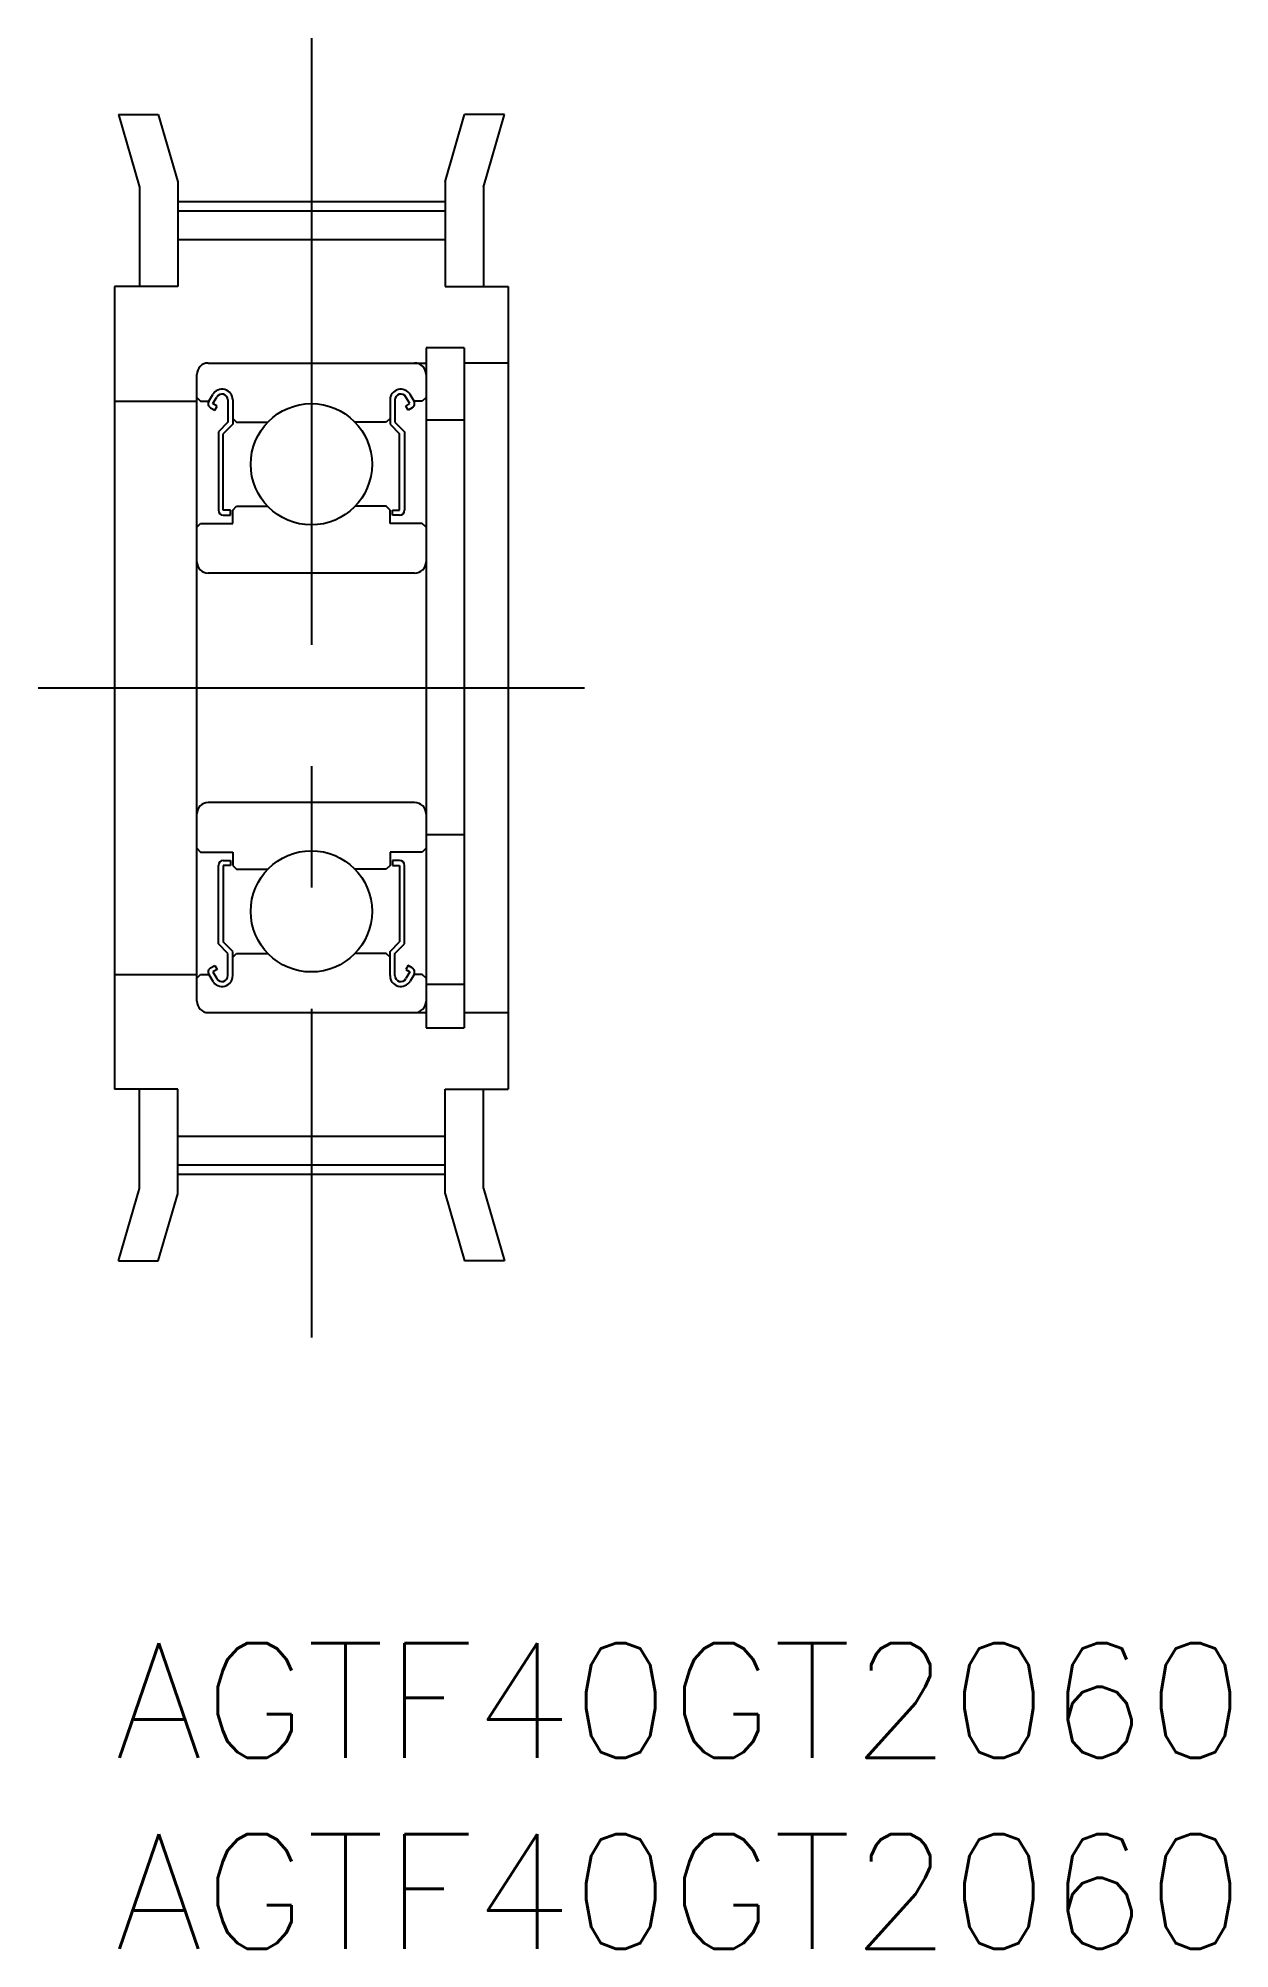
# Model space of a CAD drawing. Extents: x -2 to 29.2, y -8 to 42.
import ezdxf

# ---------------------------------------------------------------- set-up
doc = ezdxf.new("R2010")
doc.units = 0
doc.header["$LTSCALE"] = 0.5
doc.linetypes.add('CENTER', pattern=[50.8, 31.75, -6.35, 6.35, -6.35])
for name, color, linetype in [('MSM_CENTER', 1, 'CENTER'), ('MSM_CONTINUOUS', 7, 'CONTINUOUS'), ('MSM_PART_NUMBER', 7, 'CONTINUOUS')]:
    doc.layers.add(name, color=color, linetype=linetype)
doc.styles.get("Standard").update_dxf_attribs({"font": 'txt.shx', "height": 3, "bigfont": 'bigfont.shx'})

# ---------------------------------------------------------------- blocks, each defined once
blk = doc.blocks.new('*U20')
at = {"layer": 'MSM_PART_NUMBER'}
blk.add_text('AGTF40GT2060', height=3, dxfattribs=at).set_placement((0, -3))
blk = doc.blocks.new('*U21')
at = {"layer": 'MSM_PART_NUMBER'}
blk.add_text('AGTF40GT2060', height=3, dxfattribs=at).set_placement((0, -8))

msp = doc.modelspace()

# ---------------------------------------------------------------- linework, layer by layer
at = {"layer": 'MSM_CENTER'}
for p, q in [((5.15, 42), (5.15, 8)), ((1.65, 37.73), (8.65, 37.73)), ((-2, 25), (12.3, 25)), ((1.65, 12.27), (8.65, 12.27))]:
    msp.add_line(p, q, dxfattribs=at)
at = {"layer": 'MSM_CONTINUOUS'}
for p, q in [((0.1, 40), (0.65, 38.1)), ((0.1, 40), (1.141, 40)), ((1.141, 40), (1.65, 38.242)), ((8.65, 38.242), (9.159, 40)), ((10.2, 40), (9.159, 40)), ((9.65, 38.1), (10.2, 40)), ((0.65, 38.1), (0.65, 35.5)), ((1.65, 38.242), (1.65, 35.5)), ((8.65, 38.242), (8.65, 35.5)), ((9.65, 38.1), (9.65, 35.5)), ((1.65, 37.48), (8.65, 37.48)), ((1.65, 36.73), (8.65, 36.73)), ((0, 35.5), (0, 14.5)), ((1.65, 35.5), (0, 35.5)), ((8.65, 35.5), (10.3, 35.5)), ((10.3, 35.5), (10.3, 14.5)), ((2.45, 33.5), (8.15, 33.5)), ((9.15, 33.9), (8.15, 33.9)), ((8.15, 33.9), (8.15, 16.1)), ((9.15, 33.9), (9.15, 16.1)), ((10.3, 33.5), (9.15, 33.5)), ((2.15, 16.8), (2.15, 33.2)), ((2.15, 32.6), (2.25, 32.5)), ((2.25, 32.5), (2.464, 32.5)), ((2.464, 32.5), (2.566, 32.673)), ((2.573, 32.437), (2.675, 32.61)), ((2.966, 32.532), (2.966, 31.95)), ((3.092, 32.532), (3.092, 31.898)), ((7.208, 32.532), (7.208, 31.898)), ((7.334, 32.532), (7.334, 31.95)), ((7.727, 32.437), (7.625, 32.61)), ((7.836, 32.5), (7.734, 32.673)), ((8.05, 32.5), (7.836, 32.5)), ((8.15, 32.6), (8.05, 32.5)), ((0, 32.5), (2.15, 32.5)), ((2.51, 32.329), (2.619, 32.266)), ((2.681, 32.374), (2.573, 32.437)), ((2.619, 32.266), (2.681, 32.374)), ((3.092, 32.05), (3.192, 31.95)), ((7.208, 32.05), (7.108, 31.95)), ((7.619, 32.374), (7.727, 32.437)), ((7.681, 32.266), (7.619, 32.374)), ((7.79, 32.329), (7.681, 32.266)), ((9.15, 32), (8.15, 32)), ((2.966, 31.95), (2.715, 31.699)), ((2.715, 31.699), (2.715, 29.646)), ((3.092, 31.898), (2.841, 31.647)), ((2.841, 29.646), (2.841, 31.647)), ((3.192, 31.95), (4.005, 31.95)), ((7.108, 31.95), (6.295, 31.95)), ((7.208, 31.898), (7.459, 31.647)), ((7.334, 31.95), (7.585, 31.699)), ((7.459, 29.646), (7.459, 31.647)), ((7.585, 31.699), (7.585, 29.646)), ((3.029, 29.646), (2.841, 29.646)), ((2.841, 29.52), (3.029, 29.52)), ((3.029, 29.52), (3.029, 29.646)), ((3.092, 29.65), (3.192, 29.75)), ((3.092, 29.3), (3.092, 29.65)), ((3.192, 29.75), (4.005, 29.75)), ((7.108, 29.75), (6.295, 29.75)), ((7.208, 29.65), (7.108, 29.75)), ((7.208, 29.3), (7.208, 29.65)), ((7.271, 29.52), (7.271, 29.646)), ((7.271, 29.646), (7.459, 29.646)), ((7.459, 29.52), (7.271, 29.52)), ((2.15, 29.2), (2.25, 29.3)), ((2.25, 29.3), (3.092, 29.3)), ((8.05, 29.3), (7.208, 29.3)), ((8.15, 29.2), (8.05, 29.3)), ((7.85, 28), (2.45, 28)), ((6.5, 28), (6.5, 28)), ((7.85, 22), (2.45, 22)), ((6.5, 22), (6.5, 22)), ((9.15, 21.155), (8.15, 21.155)), ((2.15, 20.8), (2.25, 20.7)), ((2.25, 20.7), (3.092, 20.7)), ((3.092, 20.7), (3.092, 20.35)), ((7.208, 20.7), (7.208, 20.35)), ((8.05, 20.7), (7.208, 20.7)), ((8.15, 20.8), (8.05, 20.7)), ((2.715, 18.301), (2.715, 20.354)), ((2.841, 20.48), (3.029, 20.48)), ((2.841, 20.354), (2.841, 18.353)), ((3.029, 20.354), (2.841, 20.354)), ((3.029, 20.48), (3.029, 20.354)), ((3.092, 20.35), (3.192, 20.25)), ((3.192, 20.25), (4.005, 20.25)), ((7.108, 20.25), (6.295, 20.25)), ((7.208, 20.35), (7.108, 20.25)), ((7.459, 20.48), (7.271, 20.48)), ((7.271, 20.48), (7.271, 20.354)), ((7.271, 20.354), (7.459, 20.354)), ((7.459, 20.354), (7.459, 18.353)), ((7.585, 18.301), (7.585, 20.354)), ((2.966, 18.05), (2.715, 18.301)), ((3.092, 18.102), (2.841, 18.353)), ((2.966, 17.468), (2.966, 18.05)), ((3.092, 17.468), (3.092, 18.102)), ((3.092, 17.95), (3.192, 18.05)), ((3.192, 18.05), (4.005, 18.05)), ((7.108, 18.05), (6.295, 18.05)), ((7.208, 17.95), (7.108, 18.05)), ((7.208, 18.102), (7.459, 18.353)), ((7.208, 17.468), (7.208, 18.102)), ((7.334, 18.05), (7.585, 18.301)), ((7.334, 17.468), (7.334, 18.05)), ((2.15, 17.4), (2.25, 17.5)), ((2.25, 17.5), (2.464, 17.5)), ((2.464, 17.5), (2.566, 17.327)), ((2.51, 17.671), (2.619, 17.734)), ((2.681, 17.626), (2.573, 17.563)), ((2.573, 17.563), (2.675, 17.39)), ((2.619, 17.734), (2.681, 17.626)), ((7.681, 17.734), (7.619, 17.626)), ((7.619, 17.626), (7.727, 17.563)), ((7.727, 17.563), (7.625, 17.39)), ((7.79, 17.671), (7.681, 17.734)), ((7.836, 17.5), (7.734, 17.327)), ((8.05, 17.5), (7.836, 17.5)), ((8.15, 17.4), (8.05, 17.5)), ((0, 17.5), (2.15, 17.5)), ((8.15, 17.245), (9.15, 17.245)), ((2.45, 16.5), (8.15, 16.5)), ((9.15, 16.5), (10.3, 16.5)), ((8.15, 16.1), (9.15, 16.1)), ((1.65, 14.5), (0, 14.5)), ((0.65, 11.9), (0.65, 14.5)), ((1.65, 11.758), (1.65, 14.5)), ((8.65, 11.758), (8.65, 14.5)), ((8.65, 14.5), (10.3, 14.5)), ((9.65, 11.9), (9.65, 14.5)), ((1.65, 13.27), (8.65, 13.27)), ((1.65, 12.52), (8.65, 12.52)), ((0.1, 10), (0.65, 11.9)), ((1.141, 10), (1.65, 11.758)), ((8.65, 11.758), (9.159, 10)), ((9.65, 11.9), (10.2, 10)), ((0.1, 10), (1.141, 10)), ((10.2, 10), (9.159, 10))]:
    msp.add_line(p, q, dxfattribs=at)
for centre in [(5.15, 30.85), (5.15, 19.15)]:
    msp.add_circle(centre, 1.587, dxfattribs=at)
for centre, radius, start, end in [((2.45, 33.2), 0.3, 90, 180), ((7.85, 33.2), 0.3, 0, 90), ((2.573, 32.437), 0.126, 149.9847, 240.0153), ((2.81, 32.532), 0.282, 0.0016, 150.0006), ((2.81, 32.532), 0.156, 0.0029, 150), ((7.49, 32.532), 0.282, 30.0047, 179.998), ((7.49, 32.532), 0.156, 30.0084, 179.9968), ((7.727, 32.437), 0.125, 299.9773, 30.0168), ((2.841, 29.646), 0.126, 180.0001, 270), ((7.459, 29.646), 0.126, 270, 359.9999), ((2.45, 28.3), 0.3, 180, 270), ((7.85, 28.3), 0.3, 270, 0), ((2.45, 21.7), 0.3, 90, 180), ((7.85, 21.7), 0.3, 0, 90), ((2.841, 20.354), 0.126, 90, 179.9999), ((7.459, 20.354), 0.126, 0.0001, 90), ((2.573, 17.563), 0.126, 119.9847, 210.0153), ((7.727, 17.563), 0.125, 329.9832, 60.0227), ((2.81, 17.468), 0.282, 209.9994, 359.9984), ((2.81, 17.468), 0.156, 210, 359.9971), ((7.49, 17.468), 0.282, 180.002, 329.9953), ((7.49, 17.468), 0.156, 180.0032, 329.9916), ((2.45, 16.8), 0.3, 180, 270), ((7.85, 16.8), 0.3, 270, 0)]:
    msp.add_arc(centre, radius, start, end, dxfattribs=at)

# ---------------------------------------------------------------- block references
for name in ['*U20', '*U21']:
    msp.add_blockref(name, (0, 0), dxfattribs=at)

doc.saveas('drawing.dxf')
